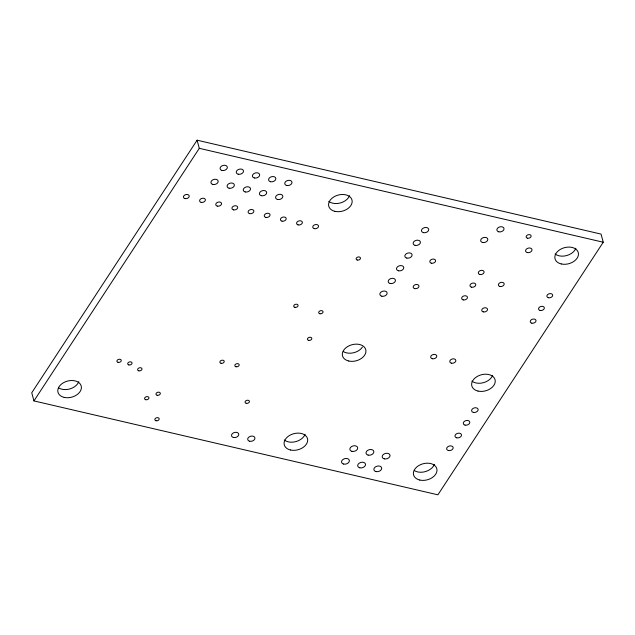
<?xml version="1.0" encoding="UTF-8"?>
<svg xmlns="http://www.w3.org/2000/svg" width="635" height="635" viewBox="0 0 635 635"><rect width="100%" height="100%" fill="white"/><g stroke="black" fill="none" stroke-linecap="round" stroke-linejoin="round"><path stroke-width="0.95" d="M197.096 140.184L31.75 392.771L33.949 400.907L437.904 494.816L603.25 242.229L601.051 234.093L197.096 140.184L199.295 148.32L33.949 400.907M199.295 148.32L603.25 242.229M492.641 375.349A12.033 8.311 -15.1 0 1 483.529 382.667A12.033 8.311 -15.1 0 1 471.884 381.111M362.442 347.051A12.033 8.311 -15.1 0 1 343.241 351.528M575.85 248.237A12.033 8.311 -15.1 0 1 566.745 255.548A12.033 8.311 -15.1 0 1 555.093 254M349.56 195.628A12.033 8.311 -15.1 0 1 340.455 202.938A12.033 8.311 -15.1 0 1 328.811 201.39M78.796 381.667A12.033 8.311 -15.1 0 1 70.191 388.834A12.033 8.311 -15.1 0 1 58.706 387.906M305.078 434.276A12.033 8.311 -15.1 0 1 295.974 441.587A12.033 8.311 -15.1 0 1 284.329 440.039M434.388 464.336A12.033 8.311 -15.1 0 1 425.783 471.495A12.033 8.311 -15.1 0 1 414.298 470.575M478.028 391.073A12.033 8.311 -15.1 0 0 495.236 380.794A12.033 8.311 -15.1 0 0 477.044 376.563A12.033 8.311 -15.1 0 0 478.028 391.073M348.718 361.013A12.033 8.311 -15.1 0 0 365.935 350.734A12.033 8.311 -15.1 0 0 347.734 346.504A12.033 8.311 -15.1 0 0 348.718 361.013M561.245 263.954A12.033 8.311 -15.1 0 0 578.453 253.675A12.033 8.311 -15.1 0 0 560.253 249.444A12.033 8.311 -15.1 0 0 561.245 263.954M334.955 211.352A12.033 8.311 -15.1 0 0 352.163 201.073A12.033 8.311 -15.1 0 0 333.97 196.842A12.033 8.311 -15.1 0 0 334.955 211.352M64.183 397.391A12.033 8.311 -15.1 0 0 81.399 387.112A12.033 8.311 -15.1 0 0 63.198 382.881A12.033 8.311 -15.1 0 0 64.183 397.391M290.473 449.993A12.033 8.311 -15.1 0 0 307.681 439.714A12.033 8.311 -15.1 0 0 289.489 435.483A12.033 8.311 -15.1 0 0 290.473 449.993M419.783 480.052A12.033 8.311 -15.1 0 0 436.991 469.781A12.033 8.311 -15.1 0 0 418.79 465.55A12.033 8.311 -15.1 0 0 419.783 480.052M451.421 363.172A3.096 2.143 -15.1 0 0 455.851 360.529A3.096 2.143 -15.1 0 0 451.167 359.434A3.096 2.143 -15.1 0 0 451.421 363.172M432.332 358.735A3.096 2.143 -15.1 0 0 436.761 356.084A3.096 2.143 -15.1 0 0 432.078 354.997A3.096 2.143 -15.1 0 0 432.332 358.735M482.6 242.467A3.643 2.516 -15.1 0 0 487.815 239.355A3.643 2.516 -15.1 0 0 482.306 238.069A3.643 2.516 -15.1 0 0 482.6 242.467M527.312 252.571A3.278 2.262 -15.1 0 0 532.003 249.769A3.278 2.262 -15.1 0 0 527.042 248.618A3.278 2.262 -15.1 0 0 527.312 252.571M118.086 362.347A2.222 1.532 -15.1 0 0 121.269 360.45A2.222 1.532 -15.1 0 0 117.904 359.664A2.222 1.532 -15.1 0 0 118.086 362.347M157.162 395.272A2.222 1.532 -15.1 0 0 160.337 393.375A2.222 1.532 -15.1 0 0 156.98 392.589A2.222 1.532 -15.1 0 0 157.162 395.272M128.881 364.934A2.222 1.532 -15.1 0 0 132.056 363.037A2.222 1.532 -15.1 0 0 128.699 362.252A2.222 1.532 -15.1 0 0 128.881 364.934M145.764 399.725A2.222 1.532 -15.1 0 0 148.947 397.82A2.222 1.532 -15.1 0 0 145.582 397.042A2.222 1.532 -15.1 0 0 145.764 399.725M138.811 370.824A2.222 1.532 -15.1 0 0 141.994 368.927A2.222 1.532 -15.1 0 0 138.628 368.141A2.222 1.532 -15.1 0 0 138.811 370.824M156.019 420.767A2.222 1.532 -15.1 0 0 159.195 418.862A2.222 1.532 -15.1 0 0 155.837 418.084A2.222 1.532 -15.1 0 0 156.019 420.767M308.634 340.36A2.222 1.532 -15.1 0 0 311.817 338.463A2.222 1.532 -15.1 0 0 308.459 337.677A2.222 1.532 -15.1 0 0 308.634 340.36M236.006 366.752A2.222 1.532 -15.1 0 0 239.189 364.855A2.222 1.532 -15.1 0 0 235.823 364.077A2.222 1.532 -15.1 0 0 236.006 366.752M246.253 403.336A2.222 1.532 -15.1 0 0 249.428 401.439A2.222 1.532 -15.1 0 0 246.07 400.653A2.222 1.532 -15.1 0 0 246.253 403.336M221.059 363.299A2.222 1.532 -15.1 0 0 224.234 361.402A2.222 1.532 -15.1 0 0 220.877 360.616A2.222 1.532 -15.1 0 0 221.059 363.299M357.291 260.04A2.222 1.532 -15.1 0 0 360.474 258.143A2.222 1.532 -15.1 0 0 357.108 257.365A2.222 1.532 -15.1 0 0 357.291 260.04M319.873 313.738A2.222 1.532 -15.1 0 0 323.056 311.841A2.222 1.532 -15.1 0 0 319.691 311.055A2.222 1.532 -15.1 0 0 319.873 313.738M294.894 307.316A2.222 1.532 -15.1 0 0 298.069 305.419A2.222 1.532 -15.1 0 0 294.711 304.633A2.222 1.532 -15.1 0 0 294.894 307.316M479.862 274.471A2.961 2.048 -15.1 0 0 484.092 271.947A2.961 2.048 -15.1 0 0 479.623 270.907A2.961 2.048 -15.1 0 0 479.862 274.471M414.726 288.623A2.961 2.048 -15.1 0 0 418.965 286.099A2.961 2.048 -15.1 0 0 414.488 285.059A2.961 2.048 -15.1 0 0 414.726 288.623M463.217 299.895A2.961 2.048 -15.1 0 0 467.455 297.37A2.961 2.048 -15.1 0 0 462.978 296.331A2.961 2.048 -15.1 0 0 463.217 299.895M431.371 263.2A2.961 2.048 -15.1 0 0 435.602 260.675A2.961 2.048 -15.1 0 0 431.133 259.636A2.961 2.048 -15.1 0 0 431.371 263.2M471.543 287.187A2.961 2.048 -15.1 0 0 475.774 284.655A2.961 2.048 -15.1 0 0 471.297 283.615A2.961 2.048 -15.1 0 0 471.543 287.187M548.442 297.736A2.961 2.048 -15.1 0 0 552.672 295.212A2.961 2.048 -15.1 0 0 548.195 294.172A2.961 2.048 -15.1 0 0 548.442 297.736M483.306 311.888A2.961 2.048 -15.1 0 0 487.537 309.364A2.961 2.048 -15.1 0 0 483.06 308.324A2.961 2.048 -15.1 0 0 483.306 311.888M531.797 323.159A2.961 2.048 -15.1 0 0 536.027 320.635A2.961 2.048 -15.1 0 0 531.551 319.595A2.961 2.048 -15.1 0 0 531.797 323.159M499.951 286.464A2.961 2.048 -15.1 0 0 504.182 283.94A2.961 2.048 -15.1 0 0 499.705 282.9A2.961 2.048 -15.1 0 0 499.951 286.464M540.115 310.452A2.961 2.048 -15.1 0 0 544.346 307.919A2.961 2.048 -15.1 0 0 539.877 306.88A2.961 2.048 -15.1 0 0 540.115 310.452M415.115 245.364A3.699 2.556 -15.1 0 0 420.41 242.197A3.699 2.556 -15.1 0 0 414.814 240.895A3.699 2.556 -15.1 0 0 415.115 245.364M381.825 296.212A3.699 2.556 -15.1 0 0 387.128 293.045A3.699 2.556 -15.1 0 0 381.524 291.743A3.699 2.556 -15.1 0 0 381.825 296.212M423.434 232.648A3.699 2.556 -15.1 0 0 428.728 229.489A3.699 2.556 -15.1 0 0 423.132 228.187A3.699 2.556 -15.1 0 0 423.434 232.648M390.152 283.496A3.699 2.556 -15.1 0 0 395.446 280.337A3.699 2.556 -15.1 0 0 389.85 279.035A3.699 2.556 -15.1 0 0 390.152 283.496M398.47 270.788A3.699 2.556 -15.1 0 0 403.765 267.621A3.699 2.556 -15.1 0 0 398.169 266.319A3.699 2.556 -15.1 0 0 398.47 270.788M406.797 258.072A3.699 2.556 -15.1 0 0 412.091 254.913A3.699 2.556 -15.1 0 0 406.487 253.611A3.699 2.556 -15.1 0 0 406.797 258.072M448.413 450.532A3.334 2.302 -15.1 0 0 453.176 447.691A3.334 2.302 -15.1 0 0 448.143 446.516A3.334 2.302 -15.1 0 0 448.413 450.532M456.74 437.825A3.334 2.302 -15.1 0 0 461.502 434.975A3.334 2.302 -15.1 0 0 456.462 433.808A3.334 2.302 -15.1 0 0 456.74 437.825M465.058 425.109A3.334 2.302 -15.1 0 0 469.821 422.267A3.334 2.302 -15.1 0 0 464.788 421.092A3.334 2.302 -15.1 0 0 465.058 425.109M473.377 412.401A3.334 2.302 -15.1 0 0 478.147 409.551A3.334 2.302 -15.1 0 0 473.107 408.384A3.334 2.302 -15.1 0 0 473.377 412.401M233.482 437.483A3.699 2.556 -15.1 0 0 238.776 434.316A3.699 2.556 -15.1 0 0 233.18 433.014A3.699 2.556 -15.1 0 0 233.482 437.483M249.65 441.238A3.699 2.556 -15.1 0 0 254.945 438.079A3.699 2.556 -15.1 0 0 249.341 436.777A3.699 2.556 -15.1 0 0 249.65 441.238M222.052 170.458A3.699 2.556 -15.1 0 0 227.346 167.291A3.699 2.556 -15.1 0 0 221.742 165.989A3.699 2.556 -15.1 0 0 222.052 170.458M212.892 184.436A3.699 2.556 -15.1 0 0 218.194 181.277A3.699 2.556 -15.1 0 0 212.59 179.975A3.699 2.556 -15.1 0 0 212.892 184.436M238.212 174.212A3.699 2.556 -15.1 0 0 243.507 171.053A3.699 2.556 -15.1 0 0 237.911 169.751A3.699 2.556 -15.1 0 0 238.212 174.212M229.06 188.198A3.699 2.556 -15.1 0 0 234.355 185.031A3.699 2.556 -15.1 0 0 228.759 183.729A3.699 2.556 -15.1 0 0 229.06 188.198M254.373 177.975A3.699 2.556 -15.1 0 0 259.675 174.808A3.699 2.556 -15.1 0 0 254.071 173.506A3.699 2.556 -15.1 0 0 254.373 177.975M245.221 191.953A3.699 2.556 -15.1 0 0 250.515 188.793A3.699 2.556 -15.1 0 0 244.919 187.492A3.699 2.556 -15.1 0 0 245.221 191.953M270.542 181.729A3.699 2.556 -15.1 0 0 275.836 178.57A3.699 2.556 -15.1 0 0 270.232 177.268A3.699 2.556 -15.1 0 0 270.542 181.729M261.382 195.715A3.699 2.556 -15.1 0 0 266.684 192.548A3.699 2.556 -15.1 0 0 261.08 191.246A3.699 2.556 -15.1 0 0 261.382 195.715M286.702 185.483A3.699 2.556 -15.1 0 0 291.997 182.324A3.699 2.556 -15.1 0 0 286.401 181.023A3.699 2.556 -15.1 0 0 286.702 185.483M277.551 199.469A3.699 2.556 -15.1 0 0 282.845 196.31A3.699 2.556 -15.1 0 0 277.249 195.008A3.699 2.556 -15.1 0 0 277.551 199.469M343.646 464.066A4.008 2.77 -15.1 0 0 349.385 460.637A4.008 2.77 -15.1 0 0 343.321 459.232A4.008 2.77 -15.1 0 0 343.646 464.066M359.815 467.82A4.008 2.77 -15.1 0 0 365.546 464.399A4.008 2.77 -15.1 0 0 359.481 462.986A4.008 2.77 -15.1 0 0 359.815 467.82M375.976 471.583A4.008 2.77 -15.1 0 0 381.706 468.154A4.008 2.77 -15.1 0 0 375.65 466.749A4.008 2.77 -15.1 0 0 375.976 471.583M351.973 451.35A4.008 2.77 -15.1 0 0 357.703 447.929A4.008 2.77 -15.1 0 0 351.639 446.516A4.008 2.77 -15.1 0 0 351.973 451.35M368.133 455.112A4.008 2.77 -15.1 0 0 373.864 451.683A4.008 2.77 -15.1 0 0 367.808 450.278A4.008 2.77 -15.1 0 0 368.133 455.112M384.294 458.867A4.008 2.77 -15.1 0 0 390.033 455.446A4.008 2.77 -15.1 0 0 383.969 454.033A4.008 2.77 -15.1 0 0 384.294 458.867M184.999 198.604A2.961 2.048 -15.1 0 0 189.23 196.08A2.961 2.048 -15.1 0 0 184.761 195.032A2.961 2.048 -15.1 0 0 184.999 198.604M201.16 202.359A2.961 2.048 -15.1 0 0 205.399 199.834A2.961 2.048 -15.1 0 0 200.922 198.795A2.961 2.048 -15.1 0 0 201.16 202.359M217.329 206.121A2.961 2.048 -15.1 0 0 221.559 203.589A2.961 2.048 -15.1 0 0 217.083 202.549A2.961 2.048 -15.1 0 0 217.329 206.121M233.49 209.875A2.961 2.048 -15.1 0 0 237.72 207.351A2.961 2.048 -15.1 0 0 233.251 206.311A2.961 2.048 -15.1 0 0 233.49 209.875M249.65 213.63A2.961 2.048 -15.1 0 0 253.889 211.106A2.961 2.048 -15.1 0 0 249.412 210.066A2.961 2.048 -15.1 0 0 249.65 213.63M265.819 217.392A2.961 2.048 -15.1 0 0 270.05 214.86A2.961 2.048 -15.1 0 0 265.573 213.82A2.961 2.048 -15.1 0 0 265.819 217.392M281.98 221.147A2.961 2.048 -15.1 0 0 286.21 218.623A2.961 2.048 -15.1 0 0 281.742 217.583A2.961 2.048 -15.1 0 0 281.98 221.147M298.14 224.909A2.961 2.048 -15.1 0 0 302.379 222.377A2.961 2.048 -15.1 0 0 297.902 221.337A2.961 2.048 -15.1 0 0 298.14 224.909M314.309 228.663A2.961 2.048 -15.1 0 0 318.54 226.139A2.961 2.048 -15.1 0 0 314.063 225.1A2.961 2.048 -15.1 0 0 314.309 228.663M498.808 231.823A3.643 2.516 -15.1 0 0 504.023 228.703A3.643 2.516 -15.1 0 0 498.515 227.425A3.643 2.516 -15.1 0 0 498.808 231.823M527.487 238.196A2.548 1.762 -15.1 0 0 531.13 236.022A2.548 1.762 -15.1 0 0 527.272 235.125A2.548 1.762 -15.1 0 0 527.487 238.196"/></g></svg>
